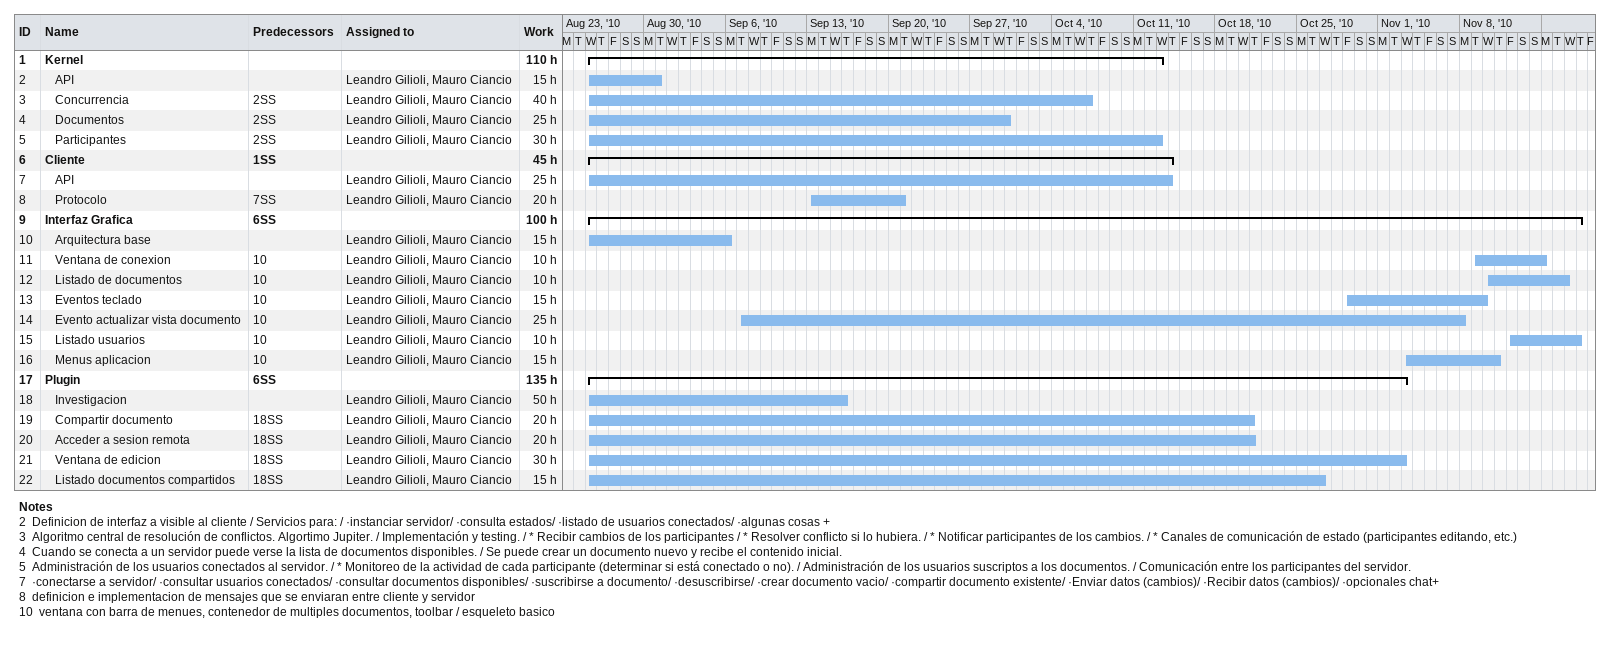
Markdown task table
| ID | Level | Task | Start | Finish | Predecessors | Resources | Work (h) |
|---|---|---|---|---|---|---|---|
| 1 | 1 | **Kernel** | 2010-08-25 | 2010-10-13 |  |  | 110 |
| 2 | 2 | API | 2010-08-25 | 2010-08-31 |  | Leandro Gilioli, Mauro Ciancio | 15 |
| 3 | 2 | Concurrencia | 2010-08-25 | 2010-10-07 | 2SS | Leandro Gilioli, Mauro Ciancio | 40 |
| 4 | 2 | Documentos | 2010-08-25 | 2010-09-30 | 2SS | Leandro Gilioli, Mauro Ciancio | 25 |
| 5 | 2 | Participantes | 2010-08-25 | 2010-10-13 | 2SS | Leandro Gilioli, Mauro Ciancio | 30 |
| 6 | 1 | **Cliente** | 2010-08-25 | 2010-10-14 | 1SS |  | 45 |
| 7 | 2 | API | 2010-08-25 | 2010-10-14 |  | Leandro Gilioli, Mauro Ciancio | 25 |
| 8 | 2 | Protocolo | 2010-09-13 | 2010-09-21 | 7SS | Leandro Gilioli, Mauro Ciancio | 20 |
| 9 | 1 | **Interfaz Grafica** | 2010-08-25 | 2010-11-18 | 6SS |  | 100 |
| 10 | 2 | Arquitectura base | 2010-08-25 | 2010-09-06 |  | Leandro Gilioli, Mauro Ciancio | 15 |
| 11 | 2 | Ventana de conexion | 2010-11-09 | 2010-11-15 | 10 | Leandro Gilioli, Mauro Ciancio | 10 |
| 12 | 2 | Listado de documentos | 2010-11-10 | 2010-11-17 | 10 | Leandro Gilioli, Mauro Ciancio | 10 |
| 13 | 2 | Eventos teclado | 2010-10-29 | 2010-11-10 | 10 | Leandro Gilioli, Mauro Ciancio | 15 |
| 14 | 2 | Evento actualizar vista documento | 2010-09-07 | 2010-11-08 | 10 | Leandro Gilioli, Mauro Ciancio | 25 |
| 15 | 2 | Listado usuarios | 2010-11-12 | 2010-11-18 | 10 | Leandro Gilioli, Mauro Ciancio | 10 |
| 16 | 2 | Menus aplicacion | 2010-11-03 | 2010-11-11 | 10 | Leandro Gilioli, Mauro Ciancio | 15 |
| 17 | 1 | **Plugin** | 2010-08-25 | 2010-11-03 | 6SS |  | 135 |
| 18 | 2 | Investigacion | 2010-08-25 | 2010-09-16 |  | Leandro Gilioli, Mauro Ciancio | 50 |
| 19 | 2 | Compartir documento | 2010-08-25 | 2010-10-21 | 18SS | Leandro Gilioli, Mauro Ciancio | 20 |
| 20 | 2 | Acceder a sesion remota | 2010-08-25 | 2010-10-21 | 18SS | Leandro Gilioli, Mauro Ciancio | 20 |
| 21 | 2 | Ventana de edicion | 2010-08-25 | 2010-11-03 | 18SS | Leandro Gilioli, Mauro Ciancio | 30 |
| 22 | 2 | Listado documentos compartidos | 2010-08-25 | 2010-10-27 | 18SS | Leandro Gilioli, Mauro Ciancio | 15 |

Notes
- 2: Definicion de interfaz a visible al cliente / Servicios para: / ·instanciar servidor/ ·consulta estados/ ·listado de usuarios conectados/ ·algunas cosas +
- 3: Algoritmo central de resolución de conflictos. Algortimo Jupiter. / Implementación y testing. / * Recibir cambios de los participantes / * Resolver conflicto si lo hubiera. / * Notificar participantes de los cambios. / * Canales de comunicación de estado (participantes editando, etc.)
- 4: Cuando se conecta a un servidor puede verse la lista de documentos disponibles. / Se puede crear un documento nuevo y recibe el contenido inicial.
- 5: Administración de los usuarios conectados al servidor. / * Monitoreo de la actividad de cada participante (determinar si está conectado o no). / Administración de los usuarios suscriptos a los documentos. / Comunicación entre los participantes del servidor.
- 7: ·conectarse a servidor/ ·consultar usuarios conectados/ ·consultar documentos disponibles/ ·suscribirse a documento/ ·desuscribirse/ ·crear documento vacio/ ·compartir documento existente/ ·Enviar datos (cambios)/ ·Recibir datos (cambios)/ ·opcionales chat+
- 8: definicion e implementacion de mensajes que se enviaran entre cliente y servidor
- 10: ventana con barra de menues, contenedor de multiples documentos, toolbar / esqueleto basico
